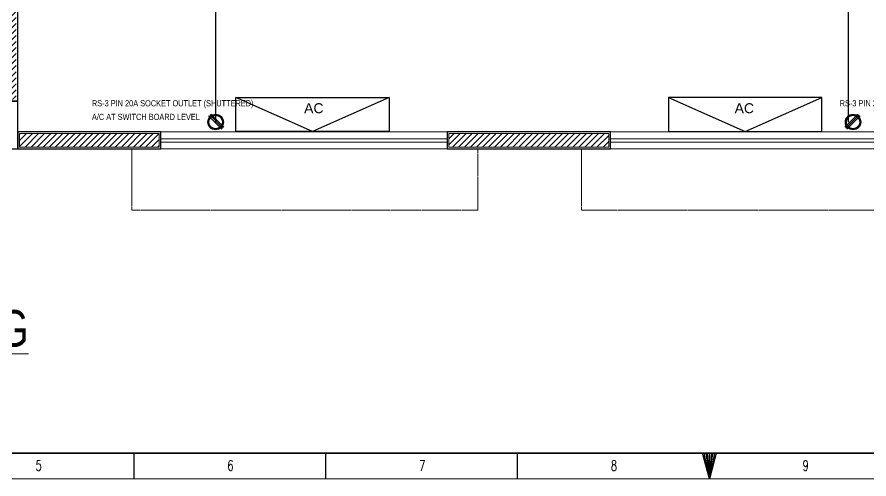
# Model space of a CAD drawing. Header units: inches. Extents: x 600 to 1500, y 304 to 941.
# Drawn here: x 846.7 to 1096.8, y 304.1 to 439.6 of the extents above; entities that cross this region are included whole.
import ezdxf

# ---------------------------------------------------------------- set-up
doc = ezdxf.new("R2010")
doc.units = ezdxf.units.IN
doc.header["$MEASUREMENT"] = 0
doc.linetypes.add('DASH', pattern=[0.35, 0.25, -0.1])
for name, color, linetype in [('Cables', 7, 'Continuous'), ('COLLUM', 1, 'Continuous'), ('HVAC', 44, 'Continuous'), ('Sockets', 7, 'Continuous'), ('wall 05', 252, 'Continuous')]:
    doc.layers.add(name, color=color, linetype=linetype)
for name, color, linetype, lineweight in [('Glass', 5, 'Continuous', 9), ('HACTH', 8, 'Continuous', 9), ('Plaster Line', 252, 'Continuous', 15), ('Sunshed', 5, 'Continuous', 15), ('Text', 252, 'Continuous', 15), ('WINDOW', 140, 'Continuous', 9)]:
    doc.layers.add(name, color=color, linetype=linetype, lineweight=lineweight)
doc.styles.get("Standard").update_dxf_attribs({"font": 'arial.ttf'})
doc.styles.add('Swiss721', font='swisscl.ttf')
doc.styles.add('TEG BORDER', font='txt_qlt.shx', dxfattribs={"width": 0.7, "bigfont": 'hztxt.shx'})
pattern_1 = [(45, (-409806.2414, -241566.439), (-0.8838834765, 0.8838834765), [])]

# ---------------------------------------------------------------- blocks, each defined once
blk = doc.blocks.new('252 BORDER A2')
at = {"linetype": 'Continuous'}
blk.add_line((5, 5), (489, 5), dxfattribs=at)
for p, q in [((185.63, 0), (185.63, 5)), ((222.75, 0), (222.75, 5)), ((259.88, 0), (259.88, 5)), ((297, 0), (297, 5))]:
    blk.add_line(p, q)
at = {"color": 5, "lineweight": 15}
blk.add_lwpolyline([(0, 420), (594, 420), (594, 0), (0, 0)], close=True, dxfattribs=at)
blk.add_lwpolyline([(5, 415), (589, 415), (589, 5), (5, 5)], close=True)
blk.add_lwpolyline([(297, 0), (295.66, 5), (298.34, 5), (297, 0), (296, 5), (296.33, 5), (297, 0), (296.67, 5), (297.33, 5), (297, 0), (297.67, 5), (298, 5), (297, 0)])
at = {"char_height": 2, "width": 2, "attachment_point": 7, "style": 'TEG BORDER'}
for s, insert in [('5', (166.55, 1.59)), ('6', (203.67, 1.59)), ('7', (240.8, 1.59)), ('8', (277.92, 1.59)), ('9', (315.05, 1.59))]:
    blk.add_mtext(s, dxfattribs=dict(at, insert=insert))
blk = doc.blocks.new('tr')
at = {"layer": 'Plaster Line'}
for p, q in [((143968.45, 171283.63), (143927.45, 171283.63)), ((143927.45, 171283.63), (143927.45, 171279.63)), ((143968.45, 171279.63), (143968.45, 171283.63)), ((144100.45, 171283.63), (144053.45, 171283.63)), ((144053.45, 171283.63), (144053.45, 171279.63)), ((144100.45, 171279.63), (144100.45, 171283.63)), ((143927.45, 171279.63), (143968.45, 171279.63)), ((144053.45, 171279.63), (144100.45, 171279.63))]:
    blk.add_line(p, q, dxfattribs=at)
blk = doc.blocks.new('qm')
at = {"layer": 'wall 05'}
for p, q in [((143968.95, 171284.13), (143926.95, 171284.13)), ((143926.95, 171284.13), (143926.95, 171279.13)), ((143968.95, 171279.13), (143968.95, 171284.13)), ((144100.95, 171284.13), (144052.95, 171284.13)), ((144052.95, 171284.13), (144052.95, 171279.13)), ((144100.95, 171279.13), (144100.95, 171284.13)), ((143926.95, 171279.13), (143968.95, 171279.13)), ((144052.95, 171279.13), (144100.95, 171279.13))]:
    blk.add_line(p, q, dxfattribs=at)

msp = doc.modelspace()

# ---------------------------------------------------------------- hatches: boundary and pattern name
at = {"layer": 'HACTH'}
h = msp.add_hatch(dxfattribs=at)
h.set_pattern_fill('ANSI31', color=256, scale=10, style=0)
h.set_pattern_definition(pattern_1)
h.paths.add_polyline_path([(973.44, 405.44), (973.44, 401.44), (1020.44, 401.44), (1020.44, 405.44)])
h.paths.add_polyline_path([(1146.44, 401.44), (1146.44, 405.44), (1105.44, 405.44), (1105.44, 401.44)])
h.paths.add_polyline_path([(1161.44, 405.44), (1161.44, 401.44), (1183.48, 401.44), (1183.48, 405.44)])
h.paths.add_polyline_path([(1280.44, 401.44), (1280.44, 405.44), (1256.48, 405.44), (1256.48, 401.44)])
h.paths.add_polyline_path([(1288.44, 413.44), (1292.44, 413.44), (1292.44, 441.44), (1288.44, 441.44)])
h.paths.add_polyline_path([(1292.44, 525.44), (1288.44, 525.44), (1288.44, 514.44), (1292.44, 514.44)])
h.paths.add_polyline_path([(1288.44, 538.44), (1292.44, 538.44), (1292.44, 628.44), (1288.44, 628.44)])
h.paths.add_polyline_path([(1147.44, 490.44), (1151.44, 490.44), (1151.44, 591.44), (1215.44, 591.44), (1215.44, 595.44), (1151.44, 595.44), (1151.44, 640.44), (1147.44, 640.44)])
h = msp.add_hatch(dxfattribs=at)
h.set_pattern_fill('ANSI31', color=256, scale=10, style=0)
h.set_pattern_definition(pattern_1)
h.paths.add_polyline_path([(657.44, 528.94), (661.44, 528.94), (661.44, 601.94), (657.44, 601.94)])
h.paths.add_polyline_path([(657.44, 413.44), (661.44, 413.44), (661.44, 455.94), (657.44, 455.94)])
h.paths.add_polyline_path([(669.44, 405.44), (669.44, 401.44), (715.44, 401.44), (715.44, 405.44)])
h.paths.add_polyline_path([(788.44, 405.44), (788.44, 401.44), (832.44, 401.44), (832.44, 405.44)])
h.paths.add_polyline_path([(847.44, 405.44), (847.44, 401.44), (888.44, 401.44), (888.44, 405.44)])
h.paths.add_polyline_path([(842.44, 415.44), (846.44, 415.44), (846.44, 473.94), (842.44, 473.94)])
h.paths.add_polyline_path([(842.44, 546.94), (846.44, 546.94), (846.44, 595.44), (842.44, 595.44)])

# ---------------------------------------------------------------- linework, layer by layer
at = {"layer": 'Cables', "color": 4}
for p, q in [((905, 466.84), (905, 408.81)), ((1090.72, 467.25), (1090.72, 408.81))]:
    msp.add_line(p, q, dxfattribs=at)
at = {"layer": 'COLLUM'}
msp.add_lwpolyline([(832.94, 400.94), (846.94, 400.94), (846.94, 414.94), (832.94, 414.94)], close=True, dxfattribs=at)
at = {"layer": 'Glass', "ltscale": 10}
for points in [[(888.94, 403.94), (972.94, 403.94)], [(888.94, 402.94), (972.94, 402.94)], [(1020.94, 403.94), (1104.94, 403.94)], [(1020.94, 402.94), (1104.94, 402.94)]]:
    msp.add_lwpolyline(points, dxfattribs=at)
at = {"layer": 'HVAC'}
for p, q in [((933.44, 406.07), (910.93, 416)), ((955.95, 416), (933.44, 406.07)), ((1037.93, 416), (1060.44, 406.07)), ((1060.44, 406.07), (1082.95, 416))]:
    msp.add_line(p, q, dxfattribs=at)
for points in [[(910.93, 416), (955.95, 416), (955.95, 406.07), (910.93, 406.07)], [(1082.95, 416), (1037.93, 416), (1037.93, 406.07), (1082.95, 406.07)]]:
    msp.add_lwpolyline(points, close=True, dxfattribs=at)
at = {"layer": 'Sockets', "color": 3}
for p, q in [((902.94, 410.61), (906.81, 406.73)), ((903.25, 410.89), (907.13, 407.01)), ((903.56, 411.17), (907.44, 407.29)), ((1093.6, 411.17), (1089.72, 407.29)), ((1093.91, 410.89), (1090.03, 407.01)), ((1094.22, 410.61), (1090.35, 406.73))]:
    msp.add_line(p, q, dxfattribs=at)
for centre, radius in [((905, 408.81), 2.27), ((905, 408.81), 1.98), ((1092.16, 408.81), 2.27), ((1092.16, 408.81), 1.98)]:
    msp.add_circle(centre, radius, dxfattribs=at)
at = {"layer": 'Sunshed', "linetype": 'DASH'}
for points in [[(972.94, 400.94), (981.94, 400.94), (981.94, 382.94), (880.44, 382.94), (880.44, 382.94), (880.44, 400.94), (888.94, 400.94)], [(1104.94, 400.94), (1113.94, 400.94), (1113.94, 382.94), (1012.44, 382.94), (1012.44, 382.94), (1012.44, 400.94), (1020.94, 400.94)]]:
    msp.add_lwpolyline(points, dxfattribs=at)
at = {"layer": 'wall 05'}
msp.add_lwpolyline([(846.94, 474.94), (841.94, 474.94), (841.94, 414.94), (846.94, 414.94)], close=True, dxfattribs=at)
at = {"layer": 'WINDOW', "linetype": 'Continuous', "ltscale": 10}
for points in [[(888.94, 405.94), (972.94, 405.94)], [(1020.94, 405.94), (1104.94, 405.94)], [(888.94, 400.94), (972.94, 400.94)], [(1020.94, 400.94), (1104.94, 400.94)]]:
    msp.add_lwpolyline(points, dxfattribs=at)

# ---------------------------------------------------------------- block references
at = {"xscale": 1.5163271442, "yscale": 1.5163271442, "zscale": 1.5163271442}
msp.add_blockref('252 BORDER A2', (599.61, 304.1), dxfattribs=at)
at = {"layer": 'HACTH'}
for name in ['qm', 'tr']:
    msp.add_blockref(name, (-143080.01, -170878.19), dxfattribs=at)

# ---------------------------------------------------------------- texts
at = {"layer": 'HVAC'}
for p in [(930.98, 411.41), (1057.38, 411.41)]:
    msp.add_text('AC', height=2.935, dxfattribs=at).set_placement(p)
at = {"layer": 'Sockets', "color": 3, "style": 'Swiss721'}
for s, p in [('RS-3 PIN 20A SOCKET OUTLET (SHUTTERED)', (868.67, 413.43)), ('RS-3 PIN 20A SOCKET OUTLET (SHUTTERED)', (1088.22, 413.43)), ('A/C AT SWITCH BOARD LEVEL', (868.67, 409.42))]:
    msp.add_text(s, height=1.8137, dxfattribs=at).set_placement(p)
at = {"layer": 'Text', "insert": (680.1, 353.66), "char_height": 10.7333, "width": 176.7295, "attachment_point": 1, "style": 'Swiss721'}
msp.add_mtext('{\\LPLAN OF OPERATION BUILDING\\H0.4658x;\\l  \\P2000 Sqft}', dxfattribs=at)

doc.saveas('drawing.dxf')
